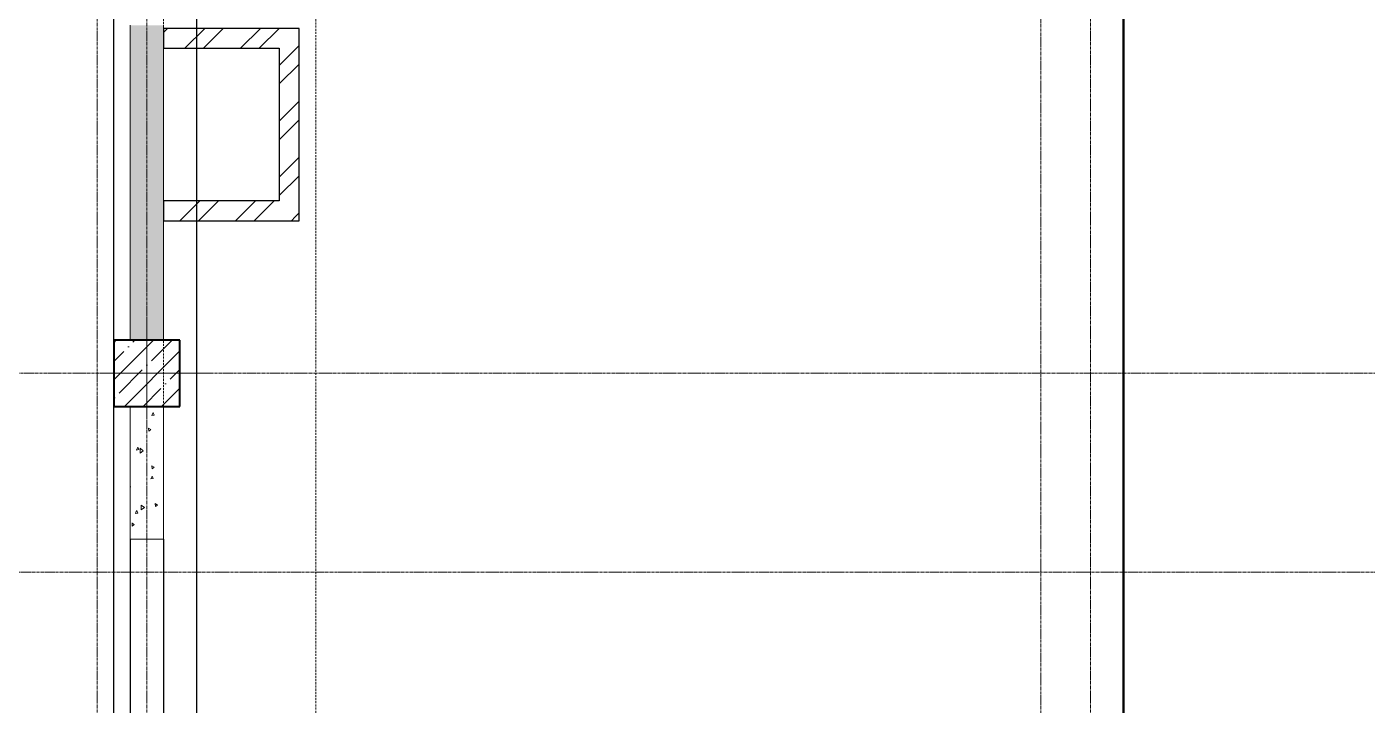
# Model space of a CAD drawing. Header units: millimetres. Extents: x -231292 to 573618, y -153144 to 564035.
# Drawn here: x 20758 to 28855, y -88148 to -84055 of the extents above; entities that cross this region are included whole.
import ezdxf

# ---------------------------------------------------------------- set-up
doc = ezdxf.new("R2010")
doc.units = ezdxf.units.MM
for name, pattern in [('CENTER2', [28.575, 19.05, -3.175, 3.175, -3.175]), ('DASHED', [19.05, 12.7, -6.35]), ('HIDDEN2', [4.7625, 3.175, -1.5875])]:
    doc.linetypes.add(name, pattern=pattern)
doc.layers.get('0').update_dxf_attribs({"color": 250})
for name, color, linetype, lineweight in [('АИ_Текст', 250, 'Continuous', 13), ('АР_Колонны', 250, 'Continuous', 35), ('АР_Мебель', 250, 'Continuous', 5), ('АР_Стены ЖБ', 250, 'Continuous', 35), ('АР_Стены кирпич', 250, 'Continuous', 20), ('АР_Стены ПЕНОблок', 250, 'Continuous', 20), ('АР_Штриховка', 250, 'Continuous', 0), ('РД_Оси_100', 250, 'Continuous', 0), ('РД_проем_инж перемыч_фахверк', 250, 'Continuous', 18)]:
    doc.layers.add(name, color=color, linetype=linetype, lineweight=lineweight)
doc.layers.add('КР_Балки-0.5', color=60, linetype='Continuous', lineweight=50, plot=False)
doc.layers.add('РД_Проем', color=250, linetype='Continuous', lineweight=0, plot=False)
doc.layers.add('РД_Витраж_вн', color=250, linetype='Continuous')
pattern_1 = [(45, (8883.46, -162345.28), (-112.2532, 112.2532), []), (45, (8995.71, -162345.28), (-112.2532, 112.2532), [198.4375, -39.6875, 0, -39.6875])]
pattern_2 = [(45, (8883.46, -162345.28), (-168.3798, 168.3798), []), (45, (8995.7, -162345.28), (-168.3798, 168.3798), [])]

# ---------------------------------------------------------------- blocks, each defined once
blk = doc.blocks.new('оси_рен')
at = {"layer": 'РД_Оси_100', "color": 251, "linetype": 'CENTER2', "true_color": 0x636466}
for p, q in [((1241712.916, 198613.25), (1189697.958, 198613.25)), ((1189697.958, 197413.25), (1241712.916, 197413.25))]:
    blk.add_line(p, q, dxfattribs=at)
for points in [[(1207952.916, 135558.25), (1207952.916, 223268.25)], [(1208252.916, 135558.25), (1208252.916, 223268.25)], [(1208552.916, 135558.25), (1208552.916, 223268.25)], [(1213652.916, 223268.25), (1213652.916, 135558.25)], [(1213952.916, 135558.25), (1213952.916, 223268.25)]]:
    blk.add_lwpolyline(points, dxfattribs=at)

msp = doc.modelspace()

# ---------------------------------------------------------------- hatches: boundary and pattern name
at = {"layer": 'АР_Штриховка', "linetype": 'Continuous', "lineweight": 0, "true_color": 0x000000}
h = msp.add_hatch(dxfattribs=at)
h.set_pattern_fill('AR-CONC', color=18, angle=-315, style=0)
h.set_pattern_definition([(95, (8883.46, -162345.28), (140.09465, 117.55338), [19.05, -209.55]), (40, (8883.46, -162345.28), (-160.01845, 110.17673), [15.24, -167.6406]), (145.45144, (8895.13, -162335.49), (-19.9238, 227.7301), [16.19, -178.09024]), (91.1842, (8847.54, -162309.36), (221.41024, 161.9534), [28.575, -314.325]), (141.63556, (8866, -162295.87), (-7.0866, 342.8268), [24.285, -267.1356]), (36.18415, (8847.54, -162309.36), (-7.0866, 342.8268), [22.86, -251.4597]), (66, (8874.48, -162300.38), (179.51998, 34.89515), [19.05, -209.55]), (11, (8874.48, -162300.38), (-86.53993, 173.9412), [15.24, -167.64]), (116.45145, (8889.44, -162297.47), (92.98005, 208.83634), [16.19, -178.08994]), (82.5, (8883.46, -162345.28), (-57.60547, 61.973414), [0, -165.608, 0, -170.18, 0, -168.275]), (52.5, (8883.46, -162345.28), (-23.58973, 118.087), [0, -97.028, 0, -161.798, 0, -64.135]), (12.5, (8843.406, -162385.335), (99.927863, 91.826196), [0, -63.5, 0, -198.12, 0, -262.89]), (2.5, (8825.45, -162403.3), (86.7639, 122.7224), [0, -82.55, 0, -131.572, 0, -186.69])])
h.paths.add_polyline_path([(21583.458, -80345.283), (21383.458, -80345.283), (21383.458, -81145.283), (21583.458, -81145.283)], flags=0)
h.paths.add_polyline_path([(21583.458, -84045.283), (21383.458, -84045.283), (21383.458, -85224.559), (21583.458, -85224.559)], flags=0)
h.paths.add_polyline_path([(21583.458, -85224.559), (21383.458, -85224.559), (21383.458, -85945.283), (21583.458, -85945.283)], flags=0)
h = msp.add_hatch(dxfattribs=at)
h.set_pattern_fill('ANSI32', color=18, scale=25, style=0)
h.set_pattern_definition(pattern_2)
h.paths.add_polyline_path([(21583.458, -84064.559), (21583.458, -84184.559), (22283.458, -84184.559), (22403.458, -84064.559)], flags=0)
h = msp.add_hatch(dxfattribs=at)
h.set_pattern_fill('ANSI32', color=18, scale=25, style=0)
h.set_pattern_definition([(45, (8883.46, -162345.28), (-168.3798, 168.3798), []), (45, (8995.7, -162345.28), (-168.3798, 168.3798), [])])
h.paths.add_polyline_path([(22283.458, -85104.559), (22403.458, -85224.559), (22403.458, -84064.559), (22283.458, -84184.559)], flags=0)
h = msp.add_hatch(dxfattribs=at)
h.set_pattern_fill('ANSI32', color=18, scale=25, style=0)
h.set_pattern_definition(pattern_2)
h.paths.add_polyline_path([(22403.458, -85224.559), (22283.458, -85104.559), (21583.458, -85104.559), (21583.458, -85224.559)], flags=0)
at = {"layer": 'АР_Штриховка', "linetype": 'Continuous', "lineweight": 5, "true_color": 0x000000}
h = msp.add_hatch(dxfattribs=at)
h.set_pattern_fill('ANSI35', color=18, scale=25, style=0)
h.set_pattern_definition(pattern_1)
h.paths.add_polyline_path([(21283.458, -86345.283), (21683.458, -86345.283), (21683.458, -85945.283), (21283.458, -85945.283)], flags=0)
h = msp.add_hatch(dxfattribs=at)
h.set_pattern_fill('ANSI35', color=18, scale=25, style=0)
h.set_pattern_definition(pattern_1)
h.paths.add_polyline_path([(21283.458, -86345.283), (21683.458, -86345.283), (21683.458, -85945.283), (21283.458, -85945.283)], flags=0)

# ---------------------------------------------------------------- linework, layer by layer
at = {"lineweight": -3}
for points in [[(21783.458, -93370.275), (36407.809, -93370.275), (36407.809, -76377.472), (21783.458, -76377.472)], [(21283.458, -80265.283), (8983.458, -80265.283), (8983.458, -98050.283), (21283.458, -98050.283)]]:
    msp.add_lwpolyline(points, close=True, dxfattribs=at)
at = {"layer": 'АИ_Текст', "color": 18, "true_color": 0x000000}
for p, q in [((21483.458, -86399.194), (21483.458, -85821.039)), ((21242.357, -86145.283), (21861.712, -86145.283))]:
    msp.add_line(p, q, dxfattribs=at)
at = {"layer": 'АР_Колонны', "color": 18, "linetype": 'HIDDEN2', "lineweight": 25, "true_color": 0x000000}
for p, q in [((21283.458, -85945.283), (21683.458, -85945.283)), ((21283.458, -86345.283), (21283.458, -85945.283)), ((21283.458, -85945.283), (21683.458, -85945.283)), ((21283.458, -86345.283), (21283.458, -85945.283)), ((21683.458, -85945.283), (21683.458, -86345.283)), ((21683.458, -85945.283), (21683.458, -86345.283)), ((21683.458, -86345.283), (21283.458, -86345.283)), ((21683.458, -86345.283), (21283.458, -86345.283))]:
    msp.add_line(p, q, dxfattribs=at)
at = {"layer": 'АР_Колонны', "color": 18, "linetype": 'Continuous', "lineweight": 30, "true_color": 0x000000}
for p, q in [((21683.458, -85945.283), (21283.458, -85945.283)), ((21283.458, -85945.283), (21283.458, -86345.283)), ((21683.458, -85945.283), (21283.458, -85945.283)), ((21283.458, -85945.283), (21283.458, -86345.283)), ((21683.458, -86345.283), (21683.458, -85945.283)), ((21683.458, -86345.283), (21683.458, -85945.283)), ((21283.458, -86345.283), (21683.458, -86345.283)), ((21283.458, -86345.283), (21683.458, -86345.283))]:
    msp.add_line(p, q, dxfattribs=at)
at = {"layer": 'АР_Мебель', "color": 18, "linetype": 'DASHED', "true_color": 0x000000}
for p, q in [((21583.458, -91600.283), (21583.458, -76465.283)), ((22503.452, -76465.314), (22503.417, -91600.314))]:
    msp.add_line(p, q, dxfattribs=at)
at = {"layer": 'АР_Стены ЖБ', "color": 18, "linetype": 'Continuous', "lineweight": 40, "true_color": 0x000000}
for p, q in [((21683.458, -85945.283), (21283.458, -85945.283)), ((21283.458, -85945.283), (21283.458, -86345.283)), ((21683.458, -85945.283), (21283.458, -85945.283)), ((21283.458, -85945.283), (21283.458, -86345.283)), ((21683.458, -86345.283), (21683.458, -85945.283)), ((21683.458, -86345.283), (21683.458, -85945.283)), ((21283.458, -86345.283), (21683.458, -86345.283)), ((21283.458, -86345.283), (21683.458, -86345.283))]:
    msp.add_line(p, q, dxfattribs=at)
at = {"layer": 'АР_Стены кирпич', "color": 18, "linetype": 'Continuous', "lineweight": 25, "true_color": 0x000000}
for p, q in [((21583.458, -84064.559), (21583.458, -84184.559)), ((22403.458, -84064.559), (21583.458, -84064.559)), ((22403.458, -85224.559), (22403.458, -84064.559)), ((21583.458, -84184.559), (22283.458, -84184.559)), ((22283.458, -84184.559), (22283.458, -85104.559)), ((22283.458, -85104.559), (21583.458, -85104.559)), ((21583.458, -85104.559), (21583.458, -85224.559)), ((21583.458, -85224.559), (22403.458, -85224.559))]:
    msp.add_line(p, q, dxfattribs=at)
at = {"layer": 'АР_Стены ПЕНОблок', "color": 18, "linetype": 'Continuous', "lineweight": 20, "true_color": 0x000000}
for p, q in [((21383.458, -84045.283), (21383.458, -85224.559)), ((21583.458, -85224.559), (21583.458, -84045.283)), ((21383.458, -85224.559), (21383.458, -85945.283)), ((21583.458, -85945.283), (21583.458, -85224.559)), ((21383.458, -85945.283), (21583.458, -85945.283)), ((21583.458, -86345.283), (21383.458, -86345.283)), ((21383.458, -86345.283), (21383.458, -87145.283)), ((21583.458, -87145.283), (21583.458, -86345.283)), ((21383.458, -87145.283), (21583.458, -87145.283))]:
    msp.add_line(p, q, dxfattribs=at)
at = {"layer": 'АР_Штриховка', "color": 18, "linetype": 'Continuous', "lineweight": 0, "true_color": 0x000000}
for p, q in [((21513.699, -86399.807), (21521.447, -86382.403)), ((21528.682, -86396.955), (21521.471, -86382.46)), ((21513.721, -86399.864), (21528.681, -86396.956)), ((21507.553, -86484.777), (21494.219, -86475.596)), ((21495.918, -86494.511), (21494.258, -86475.534)), ((21495.92, -86494.514), (21507.594, -86484.718)), ((21420.719, -86608.643), (21428.467, -86591.24)), ((21420.741, -86608.7), (21435.701, -86605.792)), ((21435.702, -86605.791), (21428.491, -86591.296)), ((21461.281, -86612.899), (21442.24, -86597.826)), ((21442.838, -86626.385), (21442.248, -86597.816)), ((21442.818, -86626.378), (21461.269, -86612.881)), ((21527.477, -86712.507), (21514.142, -86703.326)), ((21515.842, -86722.242), (21514.181, -86703.264)), ((21507.259, -86782.584), (21515.007, -86765.181)), ((21507.281, -86782.642), (21522.241, -86779.734)), ((21522.242, -86779.733), (21515.03, -86765.238)), ((21515.844, -86722.244), (21527.518, -86712.448)), ((21387.383, -86830.06), (21383.458, -86827.358)), ((21383.458, -86833.329), (21387.424, -86830.001)), ((21468.368, -86955.726), (21449.327, -86940.653)), ((21449.925, -86969.212), (21449.334, -86940.643)), ((21547.401, -86940.237), (21534.066, -86931.056)), ((21535.766, -86949.972), (21534.105, -86930.994)), ((21535.767, -86949.974), (21547.442, -86940.178)), ((21414.279, -86991.421), (21422.027, -86974.018)), ((21414.301, -86991.478), (21429.261, -86988.57)), ((21429.262, -86988.569), (21422.05, -86974.074)), ((21449.904, -86969.204), (21468.355, -86955.708)), ((21407.307, -87057.79), (21393.972, -87048.609)), ((21395.671, -87067.525), (21394.011, -87048.548)), ((21395.673, -87067.527), (21407.347, -87057.731))]:
    msp.add_line(p, q, dxfattribs=at)
at = {"layer": 'КР_Балки-0.5', "color": 18, "ltscale": 200, "true_color": 0x000000}
msp.add_line((27383.458, -76275.283), (27383.458, -93370.283), dxfattribs=at)
at = {"layer": 'РД_Витраж_вн', "color": 18, "linetype": 'Continuous', "lineweight": 25, "true_color": 0x000000}
for p, q in [((21383.458, -87145.283), (21383.458, -90045.283)), ((21583.458, -87145.283), (21583.458, -90045.283))]:
    msp.add_line(p, q, dxfattribs=at)
at = {"layer": 'РД_Проем', "color": 18, "linetype": 'Continuous', "lineweight": 0, "true_color": 0x000000}
for p, q in [((21383.458, -87145.283), (21383.458, -90045.283)), ((21583.458, -87145.283), (21583.458, -90045.283))]:
    msp.add_line(p, q, dxfattribs=at)
at = {"layer": 'РД_проем_инж перемыч_фахверк', "color": 18, "linetype": 'Continuous', "lineweight": 18, "true_color": 0x000000}
for p, q in [((21383.458, -87145.283), (21383.458, -90045.283)), ((21583.458, -87145.283), (21583.458, -90045.283))]:
    msp.add_line(p, q, dxfattribs=at)

# ---------------------------------------------------------------- block references
at = {"rotation": 359.999868838025}
msp.add_blockref('оси_рен', (-1186769.82, -284755.728), dxfattribs=at)

doc.saveas('drawing.dxf')
